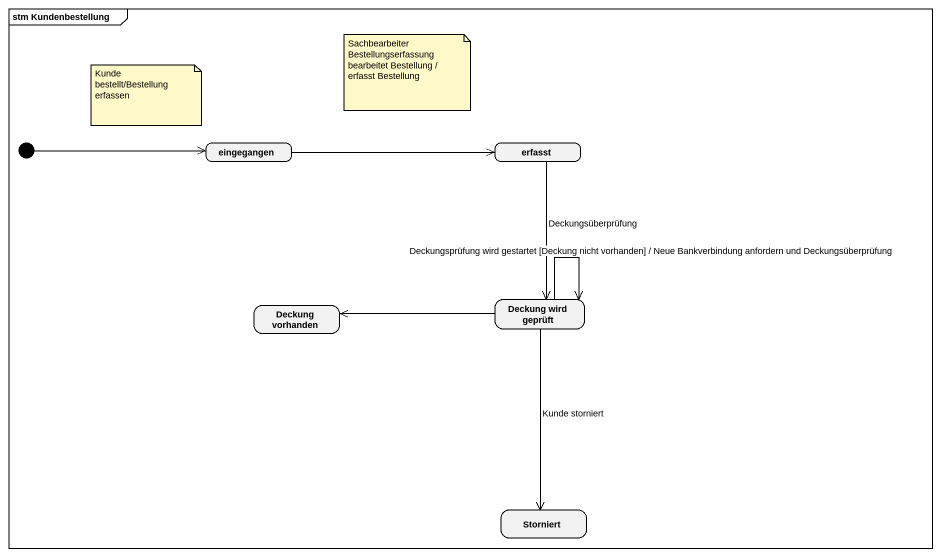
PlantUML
@startuml
mainframe stm Kundenbestellung
hide empty description
state eingegangen
state erfasst
state "Deckung wird geprüft" as Deckung_wird_geprüft
state "Deckung vorhanden" as Deckung_vorhanden
state Storniert
[*] -right-> eingegangen
eingegangen -right-> erfasst
erfasst --> Deckung_wird_geprüft : Deckungsüberprüfung
Deckung_wird_geprüft --> Deckung_wird_geprüft : Deckungsprüfung wird gestartet [Deckung nicht vorhanden] / Neue Bankverbindung anfordern und Deckungsüberprüfung
Deckung_wird_geprüft -left-> Deckung_vorhanden
Deckung_wird_geprüft --> Storniert : Kunde storniert
note as N1
  Kunde bestellt/Bestellung erfassen
end note
note as N2
  Sachbearbeiter Bestellungserfassung bearbeitet Bestellung / erfasst Bestellung
end note
@enduml
